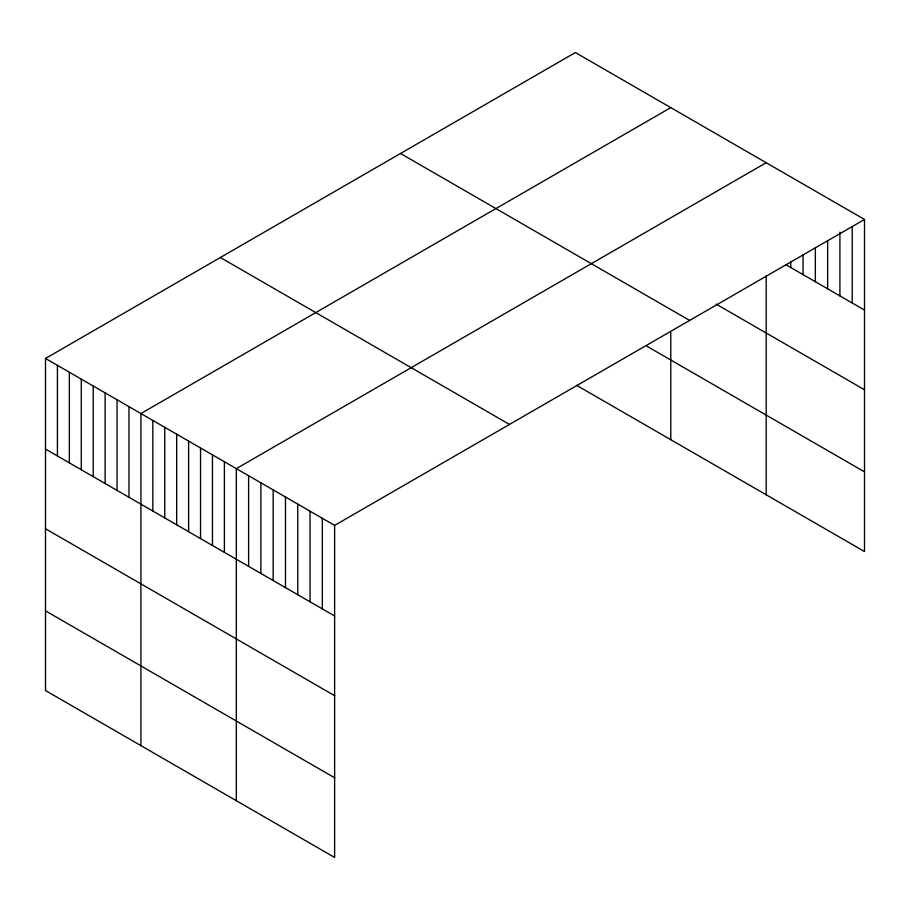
<?xml version="1.0" encoding="UTF-8"?>
<svg xmlns="http://www.w3.org/2000/svg" width="910" height="910" viewBox="0 0 910 910"><rect width="100%" height="100%" fill="white"/><g stroke="black" fill="none" stroke-linecap="round" stroke-linejoin="round"><path stroke-width="1.36" d="M864.5 219.469L334.63 525.389L334.63 857.459L45.5 690.531L45.5 358.46L575.37 52.541L864.5 219.469L864.5 551.54L576.565 385.305M670.784 107.63L140.913 413.549L140.913 745.62M766.197 162.708L236.327 468.639L236.327 800.698M785.853 264.685L864.5 310.083M716.102 304.088L864.5 389.764M400.514 153.494L689.643 320.422M646.93 346.244L864.5 471.858M220.356 257.507L509.486 424.435M45.5 358.46L334.63 525.389M45.5 449.085L334.63 616.002M45.5 528.755L334.63 695.684M45.5 610.849L334.63 777.777M852.215 226.533L852.215 302.996M839.919 232.186L839.919 295.898M827.634 240.661L827.634 288.8M815.349 247.725L815.349 281.713M803.064 254.789L803.064 274.615M790.767 261.852L790.767 267.517M766.197 275.912L766.197 494.778M670.784 332.65L670.784 439.701M322.333 518.29L322.333 608.915M310.048 511.204L310.048 601.817M297.763 504.106L297.763 594.719M285.478 497.008L285.478 587.633M273.182 489.921L273.182 580.534M260.897 482.823L260.897 573.437M248.612 475.725L248.612 566.35M224.395 461.745L224.395 552.37M212.474 454.863L212.474 545.477M200.541 447.982L200.541 538.595M188.62 441.088L188.62 531.713M176.688 434.207L176.688 524.82M164.767 427.325L164.767 517.938M152.835 420.431L152.835 511.056M128.981 406.668L128.981 497.281M117.06 399.774L117.06 490.399M105.128 392.892L105.128 483.506M93.207 386.011L93.207 476.624M81.274 379.117L81.274 469.742M69.353 372.236L69.353 462.849M57.421 365.342L57.421 455.967"/></g></svg>
